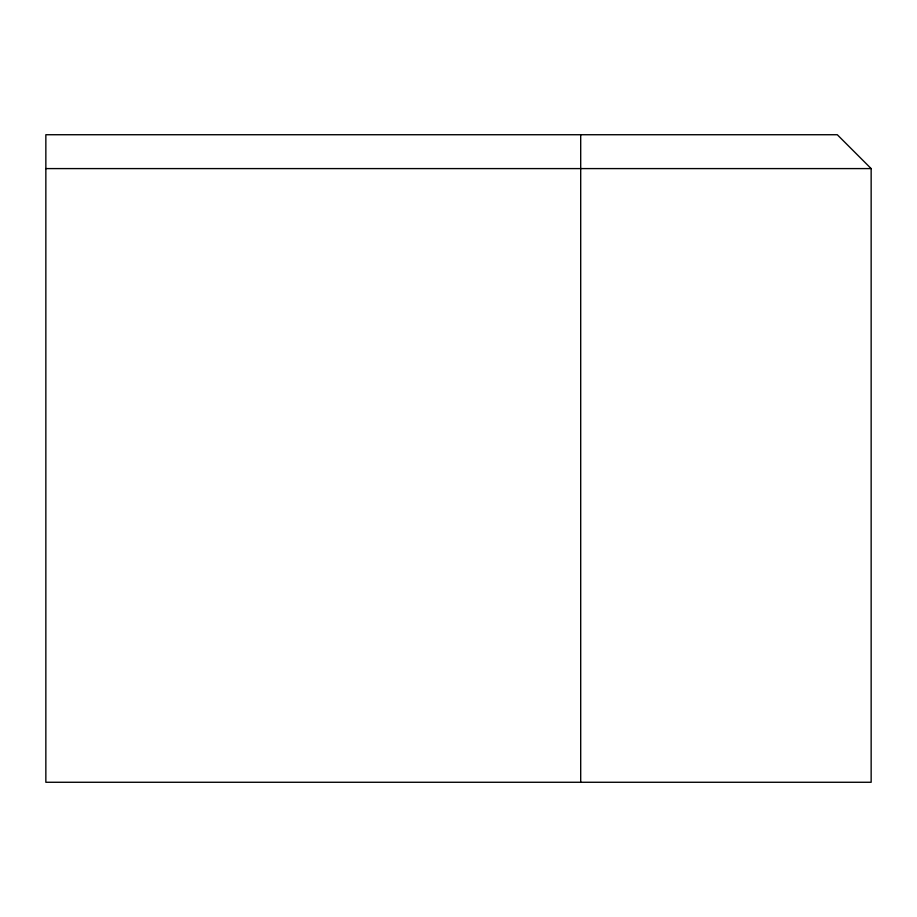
<?xml version="1.0" encoding="UTF-8"?>
<svg xmlns="http://www.w3.org/2000/svg" width="917" height="917" viewBox="0 0 917 917"><rect width="100%" height="100%" fill="white"/><g stroke="black" fill="none" stroke-linecap="round" stroke-linejoin="round"><path stroke-width="1.38" d="M45.85 168.59L871.15 168.59L871.15 782.27L45.85 782.27L45.85 134.73L837.29 134.73L871.15 168.59M580.702 134.73L580.702 782.27"/></g></svg>
